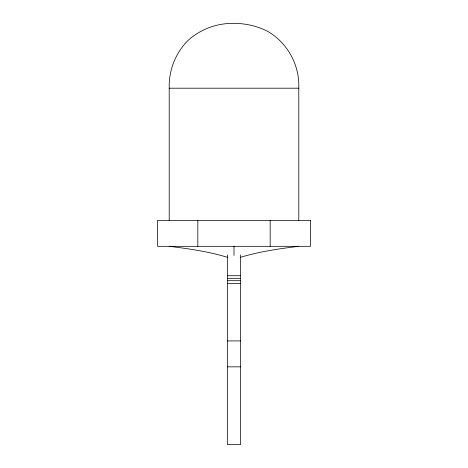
<?xml version="1.0" encoding="UTF-8"?>
<svg xmlns="http://www.w3.org/2000/svg" width="468" height="468" viewBox="0 0 468 468"><rect width="100%" height="100%" fill="white"/><g stroke="black" fill="none" stroke-linecap="round" stroke-linejoin="round"><path stroke-width="0.7" d="M240.102 257.447C259.184 251.579 279.039 248.748 298.8 246.314M169.2 88.2L298.8 88.2M227.518 275.734L240.482 275.734M227.518 278.325L240.482 278.325M227.518 280.695L240.482 280.695M227.518 283.514L240.482 283.514M227.518 340.92L240.482 340.92M227.518 366.842L240.482 366.842M169.2 246.314C188.961 248.748 208.816 251.579 227.898 257.447M298.8 220.393L298.8 84.31C298.438 62.794 286.556 42.541 268.082 31.561C256.522 25.524 243.623 22.979 230.636 23.4C214.461 23.868 199.017 30.18 187.194 41.242C176.091 52.902 169.668 68.211 169.2 84.31L169.2 220.393M270.171 220.393L270.171 246.314M240.482 254.92L240.482 444.6L227.518 444.6L227.518 254.92M234 246.314L234 255.423M197.829 220.393L197.829 246.314M310.465 220.393L157.535 220.393L157.535 246.314L310.465 246.314L310.465 220.393"/></g></svg>
